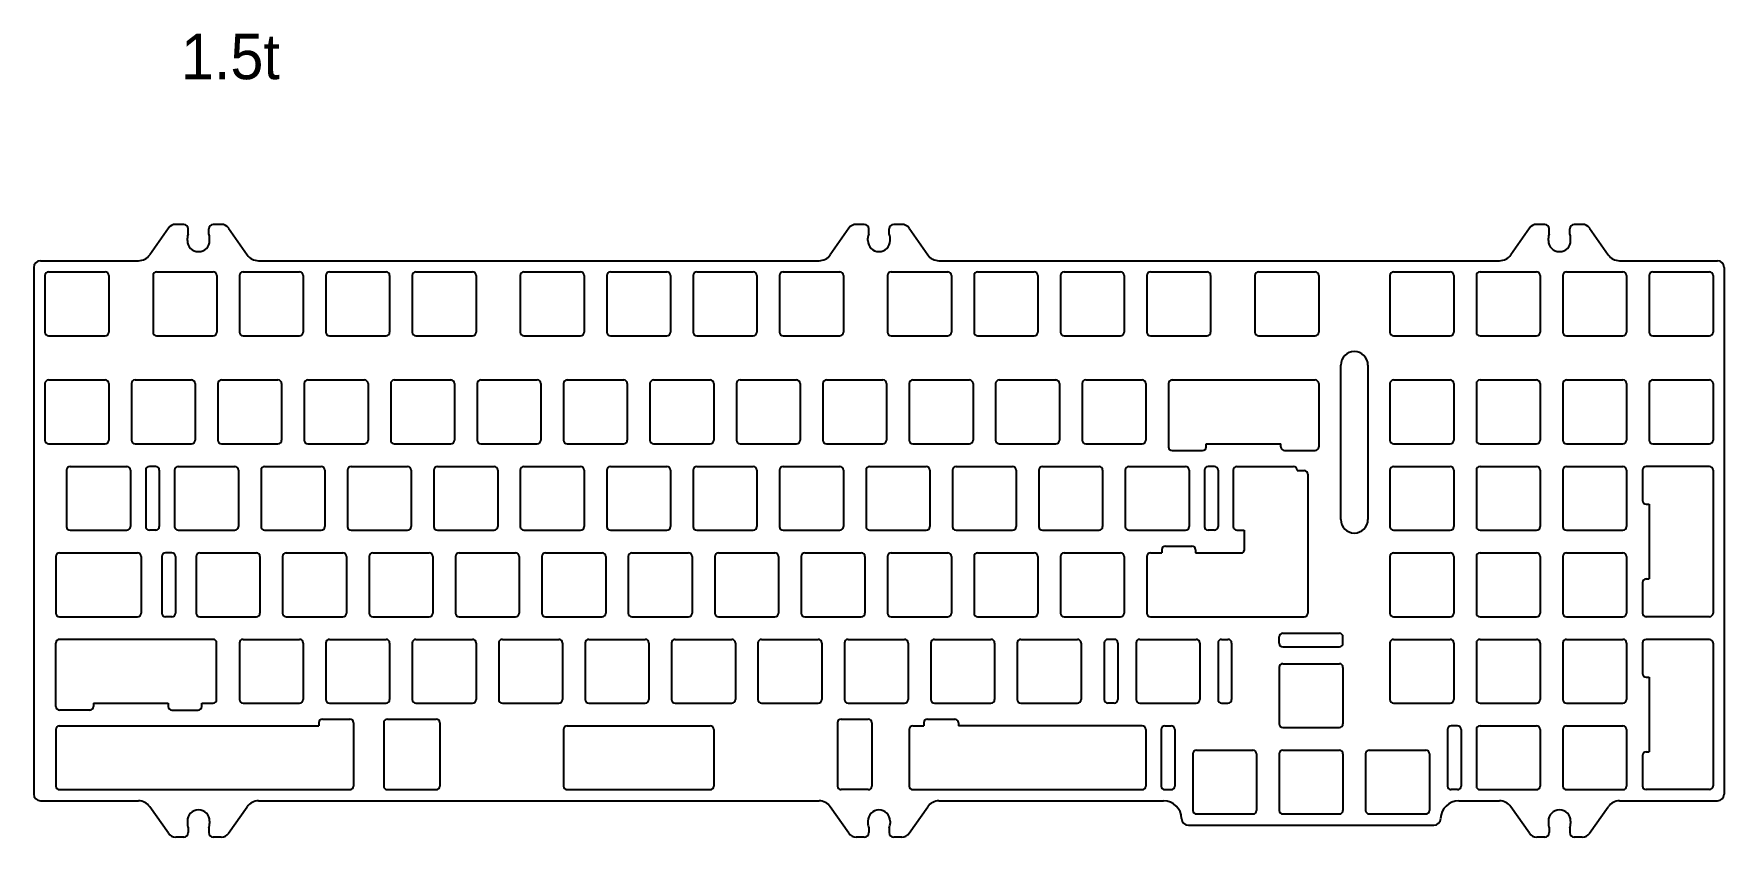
# Model space of a CAD drawing. Header units: millimetres. Extents: x 4 to 376, y 718 to 895.
import ezdxf

# ---------------------------------------------------------------- set-up
doc = ezdxf.new("R2010")
doc.units = ezdxf.units.MM
doc.layers.add('C', color=4, linetype='Continuous')
doc.styles.add('G32', font='', dxfattribs={"height": 3.2})
doc.styles.get('G32').set_extended_font_data('Gulim')

msp = doc.modelspace()

# ---------------------------------------------------------------- linework, layer by layer
at = {"layer": 'C'}
for p, q in [((36.91, 853.37), (35.15, 853.37)), ((45.17, 853.37), (43.41, 853.37)), ((186.9, 853.37), (185.15, 853.37)), ((195.17, 853.37), (193.4, 853.37)), ((336.91, 853.37), (335.15, 853.37)), ((345.17, 853.37), (343.41, 853.37)), ((33.51, 852.52), (29.4, 846.65)), ((37.71, 849.82), (37.71, 850.32)), ((37.91, 851.29), (37.91, 852.37)), ((42.41, 851.29), (42.41, 852.37)), ((42.61, 849.82), (42.61, 850.32)), ((46.8, 852.52), (50.91, 846.65)), ((183.51, 852.52), (179.4, 846.65)), ((187.7, 849.82), (187.7, 850.32)), ((187.9, 851.29), (187.9, 852.37)), ((192.4, 851.29), (192.4, 852.37)), ((192.6, 849.82), (192.6, 850.32)), ((196.8, 852.52), (200.91, 846.65)), ((333.51, 852.52), (329.4, 846.65)), ((337.71, 849.82), (337.71, 850.32)), ((337.91, 851.29), (337.91, 852.37)), ((342.41, 851.29), (342.41, 852.37)), ((342.61, 849.82), (342.61, 850.32)), ((346.8, 852.52), (350.91, 846.65)), ((3.85, 843.87), (3.85, 727.86)), ((5.35, 845.37), (26.94, 845.37)), ((6.32, 842.1), (6.32, 829.64)), ((7.12, 842.9), (19.58, 842.9)), ((20.38, 842.1), (20.38, 829.64)), ((30.13, 842.1), (30.13, 829.64)), ((30.93, 842.9), (43.39, 842.9)), ((44.19, 842.1), (44.19, 829.64)), ((49.18, 842.1), (49.18, 829.64)), ((49.98, 842.9), (62.44, 842.9)), ((53.37, 845.37), (176.94, 845.37)), ((63.24, 842.1), (63.24, 829.64)), ((68.23, 842.1), (68.23, 829.64)), ((69.03, 842.9), (81.49, 842.9)), ((82.29, 842.1), (82.29, 829.64)), ((87.28, 842.1), (87.28, 829.64)), ((88.08, 842.9), (100.54, 842.9)), ((101.34, 842.1), (101.34, 829.64)), ((111.09, 842.1), (111.09, 829.64)), ((111.89, 842.9), (124.35, 842.9)), ((125.15, 842.1), (125.15, 829.64)), ((130.14, 842.1), (130.14, 829.64)), ((130.94, 842.9), (143.4, 842.9)), ((144.2, 842.1), (144.2, 829.64)), ((149.19, 842.1), (149.19, 829.64)), ((149.99, 842.9), (162.45, 842.9)), ((163.25, 842.1), (163.25, 829.64)), ((168.24, 842.1), (168.24, 829.64)), ((169.04, 842.9), (181.5, 842.9)), ((182.3, 842.1), (182.3, 829.64)), ((192.05, 842.1), (192.05, 829.64)), ((192.85, 842.9), (205.31, 842.9)), ((203.37, 845.37), (326.94, 845.37)), ((206.11, 842.1), (206.11, 829.64)), ((211.1, 842.1), (211.1, 829.64)), ((211.9, 842.9), (224.36, 842.9)), ((225.16, 842.1), (225.16, 829.64)), ((230.15, 842.1), (230.15, 829.64)), ((230.95, 842.9), (243.41, 842.9)), ((244.21, 842.1), (244.21, 829.64)), ((249.2, 842.1), (249.2, 829.64)), ((250, 842.9), (262.46, 842.9)), ((263.26, 842.1), (263.26, 829.64)), ((273.02, 842.1), (273.02, 829.64)), ((273.82, 842.9), (286.28, 842.9)), ((287.08, 842.1), (287.08, 829.64)), ((302.78, 842.1), (302.78, 829.64)), ((303.58, 842.9), (316.04, 842.9)), ((316.84, 842.1), (316.84, 829.64)), ((321.83, 842.1), (321.83, 829.64)), ((322.63, 842.9), (335.09, 842.9)), ((335.89, 842.1), (335.89, 829.64)), ((340.88, 842.1), (340.88, 829.64)), ((341.68, 842.9), (354.14, 842.9)), ((353.37, 845.37), (374.95, 845.37)), ((354.94, 842.1), (354.94, 829.64)), ((359.93, 842.1), (359.93, 829.64)), ((360.73, 842.9), (373.19, 842.9)), ((373.99, 842.1), (373.99, 829.64)), ((376.45, 843.87), (376.45, 727.86)), ((7.12, 828.84), (19.58, 828.84)), ((30.93, 828.84), (43.39, 828.84)), ((49.98, 828.84), (62.44, 828.84)), ((69.03, 828.84), (81.49, 828.84)), ((88.08, 828.84), (100.54, 828.84)), ((111.89, 828.84), (124.35, 828.84)), ((130.94, 828.84), (143.4, 828.84)), ((149.99, 828.84), (162.45, 828.84)), ((169.04, 828.84), (181.5, 828.84)), ((192.85, 828.84), (205.31, 828.84)), ((211.9, 828.84), (224.36, 828.84)), ((230.95, 828.84), (243.41, 828.84)), ((250, 828.84), (262.46, 828.84)), ((273.82, 828.84), (286.28, 828.84)), ((303.58, 828.84), (316.04, 828.84)), ((322.63, 828.84), (335.09, 828.84)), ((341.68, 828.84), (354.14, 828.84)), ((360.73, 828.84), (373.19, 828.84)), ((291.93, 788.37), (291.93, 822.37)), ((297.93, 822.37), (297.93, 788.37)), ((6.32, 818.29), (6.32, 805.83)), ((7.12, 819.09), (19.58, 819.09)), ((20.38, 818.29), (20.38, 805.83)), ((25.37, 818.29), (25.37, 805.83)), ((26.17, 819.09), (38.63, 819.09)), ((39.43, 818.29), (39.43, 805.83)), ((44.42, 818.29), (44.42, 805.83)), ((45.22, 819.09), (57.68, 819.09)), ((58.48, 818.29), (58.48, 805.83)), ((63.47, 818.29), (63.47, 805.83)), ((64.27, 819.09), (76.73, 819.09)), ((77.53, 818.29), (77.53, 805.83)), ((82.52, 818.29), (82.52, 805.83)), ((83.32, 819.09), (95.78, 819.09)), ((96.58, 818.29), (96.58, 805.83)), ((101.57, 818.29), (101.57, 805.83)), ((102.37, 819.09), (114.83, 819.09)), ((115.63, 818.29), (115.63, 805.83)), ((120.62, 818.29), (120.62, 805.83)), ((121.42, 819.09), (133.88, 819.09)), ((134.68, 818.29), (134.68, 805.83)), ((139.67, 818.29), (139.67, 805.83)), ((140.47, 819.09), (152.93, 819.09)), ((153.73, 818.29), (153.73, 805.83)), ((158.72, 818.29), (158.72, 805.83)), ((159.52, 819.09), (171.98, 819.09)), ((172.78, 818.29), (172.78, 805.83)), ((177.77, 818.29), (177.77, 805.83)), ((178.57, 819.09), (191.03, 819.09)), ((191.83, 818.29), (191.83, 805.83)), ((196.82, 818.29), (196.82, 805.83)), ((197.62, 819.09), (210.08, 819.09)), ((210.88, 818.29), (210.88, 805.83)), ((215.87, 818.29), (215.87, 805.83)), ((216.67, 819.09), (229.13, 819.09)), ((229.93, 818.29), (229.93, 805.83)), ((234.92, 818.29), (234.92, 805.83)), ((235.72, 819.09), (248.18, 819.09)), ((248.98, 818.29), (248.98, 805.83)), ((253.98, 818.29), (253.98, 804.34)), ((254.78, 819.09), (286.27, 819.09)), ((287.07, 818.29), (287.07, 804.34)), ((302.78, 818.29), (302.78, 805.83)), ((303.58, 819.09), (316.04, 819.09)), ((316.84, 818.29), (316.84, 805.83)), ((321.83, 818.29), (321.83, 805.83)), ((322.63, 819.09), (335.09, 819.09)), ((335.89, 818.29), (335.89, 805.83)), ((340.88, 818.29), (340.88, 805.83)), ((341.68, 819.09), (354.14, 819.09)), ((354.94, 818.29), (354.94, 805.83)), ((359.93, 818.29), (359.93, 805.83)), ((360.73, 819.09), (373.19, 819.09)), ((373.99, 818.29), (373.99, 805.83)), ((7.12, 805.03), (19.58, 805.03)), ((26.17, 805.03), (38.63, 805.03)), ((45.22, 805.03), (57.68, 805.03)), ((64.27, 805.03), (76.73, 805.03)), ((83.32, 805.03), (95.78, 805.03)), ((102.37, 805.03), (114.83, 805.03)), ((121.42, 805.03), (133.88, 805.03)), ((140.47, 805.03), (152.93, 805.03)), ((159.52, 805.03), (171.98, 805.03)), ((178.57, 805.03), (191.03, 805.03)), ((197.62, 805.03), (210.08, 805.03)), ((216.67, 805.03), (229.13, 805.03)), ((235.72, 805.03), (248.18, 805.03)), ((262.28, 804.34), (262.28, 805.03)), ((262.28, 805.03), (278.76, 805.03)), ((278.76, 804.34), (278.76, 805.03)), ((303.58, 805.03), (316.04, 805.03)), ((322.63, 805.03), (335.09, 805.03)), ((341.68, 805.03), (354.14, 805.03)), ((360.73, 805.03), (373.19, 805.03)), ((254.78, 803.54), (261.48, 803.54)), ((279.56, 803.54), (286.27, 803.54)), ((11.08, 799.24), (11.08, 786.78)), ((11.88, 800.04), (24.34, 800.04)), ((25.14, 799.24), (25.14, 786.78)), ((28.52, 799.24), (28.52, 786.78)), ((30.72, 800.04), (29.32, 800.04)), ((31.52, 799.24), (31.52, 786.78)), ((34.89, 799.24), (34.89, 786.78)), ((35.69, 800.04), (48.15, 800.04)), ((48.95, 799.24), (48.95, 786.78)), ((53.94, 799.24), (53.94, 786.78)), ((54.74, 800.04), (67.2, 800.04)), ((68, 799.24), (68, 786.78)), ((72.99, 799.24), (72.99, 786.78)), ((73.79, 800.04), (86.25, 800.04)), ((87.05, 799.24), (87.05, 786.78)), ((92.04, 799.24), (92.04, 786.78)), ((92.84, 800.04), (105.3, 800.04)), ((106.1, 799.24), (106.1, 786.78)), ((111.09, 799.24), (111.09, 786.78)), ((111.89, 800.04), (124.35, 800.04)), ((125.15, 799.24), (125.15, 786.78)), ((130.14, 799.24), (130.14, 786.78)), ((130.94, 800.04), (143.4, 800.04)), ((144.2, 799.24), (144.2, 786.78)), ((149.19, 799.24), (149.19, 786.78)), ((149.99, 800.04), (162.45, 800.04)), ((163.25, 799.24), (163.25, 786.78)), ((168.24, 799.24), (168.24, 786.78)), ((169.04, 800.04), (181.5, 800.04)), ((182.3, 799.24), (182.3, 786.78)), ((187.29, 799.24), (187.29, 786.78)), ((188.09, 800.04), (200.55, 800.04)), ((201.35, 799.24), (201.35, 786.78)), ((206.34, 799.24), (206.34, 786.78)), ((207.14, 800.04), (219.6, 800.04)), ((220.4, 799.24), (220.4, 786.78)), ((225.39, 799.24), (225.39, 786.78)), ((226.19, 800.04), (238.65, 800.04)), ((239.45, 799.24), (239.45, 786.78)), ((244.44, 799.24), (244.44, 786.78)), ((245.24, 800.04), (257.7, 800.04)), ((258.5, 799.24), (258.5, 786.78)), ((261.88, 799.24), (261.88, 786.78)), ((264.08, 800.04), (262.68, 800.04)), ((264.88, 799.24), (264.88, 786.78)), ((268.25, 799.24), (268.25, 786.78)), ((269.05, 800.04), (281.51, 800.04)), ((282.31, 799.24), (282.31, 799.12)), ((282.31, 799.12), (283.89, 799.12)), ((284.69, 798.32), (284.69, 767.73)), ((302.78, 799.24), (302.78, 786.78)), ((303.58, 800.04), (316.04, 800.04)), ((316.84, 799.24), (316.84, 786.78)), ((321.83, 799.24), (321.83, 786.78)), ((322.63, 800.04), (335.09, 800.04)), ((335.89, 799.24), (335.89, 786.78)), ((340.88, 799.24), (340.88, 786.78)), ((341.68, 800.04), (354.14, 800.04)), ((354.94, 799.24), (354.94, 786.78)), ((358.44, 799.23), (358.44, 792.52)), ((373.19, 800.03), (359.24, 800.03)), ((373.99, 799.23), (373.99, 767.74)), ((359.24, 791.72), (359.93, 791.72)), ((359.93, 791.72), (359.93, 775.25)), ((11.88, 785.98), (24.34, 785.98)), ((30.72, 785.98), (29.32, 785.98)), ((35.69, 785.98), (48.15, 785.98)), ((54.74, 785.98), (67.2, 785.98)), ((73.79, 785.98), (86.25, 785.98)), ((92.84, 785.98), (105.3, 785.98)), ((111.89, 785.98), (124.35, 785.98)), ((130.94, 785.98), (143.4, 785.98)), ((149.99, 785.98), (162.45, 785.98)), ((169.04, 785.98), (181.5, 785.98)), ((188.09, 785.98), (200.55, 785.98)), ((207.14, 785.98), (219.6, 785.98)), ((226.19, 785.98), (238.65, 785.98)), ((245.24, 785.98), (257.7, 785.98)), ((253.3, 782.49), (259.1, 782.49)), ((264.08, 785.98), (262.68, 785.98)), ((269.05, 785.98), (270.61, 785.98)), ((270.61, 785.98), (270.61, 781.49)), ((303.58, 785.98), (316.04, 785.98)), ((322.63, 785.98), (335.09, 785.98)), ((341.68, 785.98), (354.14, 785.98)), ((8.7, 780.19), (8.7, 767.73)), ((9.5, 780.99), (26.72, 780.99)), ((27.52, 780.19), (27.52, 767.73)), ((32.09, 780.19), (32.09, 767.73)), ((34.29, 780.99), (32.89, 780.99)), ((35.09, 780.19), (35.09, 767.73)), ((39.65, 780.19), (39.65, 767.73)), ((40.45, 780.99), (52.91, 780.99)), ((53.71, 780.19), (53.71, 767.73)), ((58.7, 780.19), (58.7, 767.73)), ((59.5, 780.99), (71.96, 780.99)), ((72.76, 780.19), (72.76, 767.73)), ((77.75, 780.19), (77.75, 767.73)), ((78.55, 780.99), (91.01, 780.99)), ((91.81, 780.19), (91.81, 767.73)), ((96.8, 780.19), (96.8, 767.73)), ((97.6, 780.99), (110.06, 780.99)), ((110.86, 780.19), (110.86, 767.73)), ((115.85, 780.19), (115.85, 767.73)), ((116.65, 780.99), (129.11, 780.99)), ((129.91, 780.19), (129.91, 767.73)), ((134.9, 780.19), (134.9, 767.73)), ((135.7, 780.99), (148.16, 780.99)), ((148.96, 780.19), (148.96, 767.73)), ((153.95, 780.19), (153.95, 767.73)), ((154.75, 780.99), (167.21, 780.99)), ((168.01, 780.19), (168.01, 767.73)), ((173, 780.19), (173, 767.73)), ((173.8, 780.99), (186.26, 780.99)), ((187.06, 780.19), (187.06, 767.73)), ((192.05, 780.19), (192.05, 767.73)), ((192.85, 780.99), (205.31, 780.99)), ((206.11, 780.19), (206.11, 767.73)), ((211.1, 780.19), (211.1, 767.73)), ((211.9, 780.99), (224.36, 780.99)), ((225.16, 780.19), (225.16, 767.73)), ((230.15, 780.19), (230.15, 767.73)), ((230.95, 780.99), (243.41, 780.99)), ((244.21, 780.19), (244.21, 767.73)), ((249.21, 780.19), (249.21, 767.73)), ((250.01, 780.99), (252.5, 780.99)), ((252.5, 781.69), (252.5, 780.99)), ((259.9, 781.69), (259.9, 780.99)), ((259.9, 780.99), (270.11, 780.99)), ((302.78, 780.19), (302.78, 767.73)), ((303.58, 780.99), (316.04, 780.99)), ((316.84, 780.19), (316.84, 767.73)), ((321.83, 780.19), (321.83, 767.73)), ((322.63, 780.99), (335.09, 780.99)), ((335.89, 780.19), (335.89, 767.73)), ((340.88, 780.19), (340.88, 767.73)), ((341.68, 780.99), (354.14, 780.99)), ((354.94, 780.19), (354.94, 767.73)), ((359.24, 775.25), (359.93, 775.25)), ((358.44, 774.45), (358.44, 767.74)), ((9.5, 766.93), (26.72, 766.93)), ((34.29, 766.93), (32.89, 766.93)), ((40.45, 766.93), (52.91, 766.93)), ((59.5, 766.93), (71.96, 766.93)), ((78.55, 766.93), (91.01, 766.93)), ((97.6, 766.93), (110.06, 766.93)), ((116.65, 766.93), (129.11, 766.93)), ((135.7, 766.93), (148.16, 766.93)), ((154.75, 766.93), (167.21, 766.93)), ((173.8, 766.93), (186.26, 766.93)), ((192.85, 766.93), (205.31, 766.93)), ((211.9, 766.93), (224.36, 766.93)), ((230.95, 766.93), (243.41, 766.93)), ((250.01, 766.93), (283.89, 766.93)), ((303.58, 766.93), (316.04, 766.93)), ((322.63, 766.93), (335.09, 766.93)), ((341.68, 766.93), (354.14, 766.93)), ((373.19, 766.94), (359.24, 766.94)), ((8.73, 747.18), (8.73, 761.14)), ((43.36, 761.94), (9.53, 761.94)), ((44.16, 748.69), (44.16, 761.14)), ((49.18, 761.14), (49.18, 748.68)), ((49.98, 761.94), (62.44, 761.94)), ((63.24, 761.14), (63.24, 748.68)), ((68.23, 761.14), (68.23, 748.68)), ((69.03, 761.94), (81.49, 761.94)), ((82.29, 761.14), (82.29, 748.68)), ((87.28, 761.14), (87.28, 748.68)), ((88.08, 761.94), (100.54, 761.94)), ((101.34, 761.14), (101.34, 748.68)), ((106.33, 761.14), (106.33, 748.68)), ((107.13, 761.94), (119.59, 761.94)), ((120.39, 761.14), (120.39, 748.68)), ((125.38, 761.14), (125.38, 748.68)), ((126.18, 761.94), (138.64, 761.94)), ((139.44, 761.14), (139.44, 748.68)), ((144.43, 761.14), (144.43, 748.68)), ((145.23, 761.94), (157.69, 761.94)), ((158.49, 761.14), (158.49, 748.68)), ((163.48, 761.14), (163.48, 748.68)), ((164.28, 761.94), (176.74, 761.94)), ((177.54, 761.14), (177.54, 748.68)), ((182.53, 761.14), (182.53, 748.68)), ((183.33, 761.94), (195.79, 761.94)), ((196.59, 761.14), (196.59, 748.68)), ((201.58, 761.14), (201.58, 748.68)), ((202.38, 761.94), (214.84, 761.94)), ((215.64, 761.14), (215.64, 748.68)), ((220.63, 761.14), (220.63, 748.68)), ((221.43, 761.94), (233.89, 761.94)), ((234.69, 761.14), (234.69, 748.68)), ((239.82, 761.14), (239.82, 748.68)), ((242.02, 761.94), (240.62, 761.94)), ((242.82, 761.14), (242.82, 748.68)), ((246.82, 761.14), (246.82, 748.68)), ((247.62, 761.94), (260.08, 761.94)), ((260.88, 761.14), (260.88, 748.68)), ((264.88, 761.14), (264.88, 748.68)), ((265.68, 761.94), (267.08, 761.94)), ((267.88, 761.14), (267.88, 748.68)), ((278.37, 761.08), (278.37, 762.48)), ((279.17, 763.28), (291.63, 763.28)), ((279.17, 760.28), (291.63, 760.28)), ((292.43, 761.08), (292.43, 762.48)), ((302.78, 761.14), (302.78, 748.68)), ((303.58, 761.94), (316.04, 761.94)), ((316.84, 761.14), (316.84, 748.68)), ((321.83, 761.14), (321.83, 748.68)), ((322.63, 761.94), (335.09, 761.94)), ((335.89, 761.14), (335.89, 748.68)), ((340.88, 761.14), (340.88, 748.68)), ((341.68, 761.94), (354.14, 761.94)), ((354.94, 761.14), (354.94, 748.68)), ((358.44, 761.13), (358.44, 754.42)), ((373.19, 761.93), (359.24, 761.93)), ((373.99, 761.13), (373.99, 729.64)), ((279.17, 756.58), (291.63, 756.58)), ((278.37, 755.78), (278.37, 743.32)), ((292.43, 755.78), (292.43, 743.32)), ((359.24, 753.62), (359.93, 753.62)), ((359.93, 753.62), (359.93, 737.15)), ((16.21, 746.38), (9.53, 746.38)), ((17.01, 747.88), (17.01, 747.18)), ((17.01, 747.88), (33.49, 747.88)), ((33.49, 747.88), (33.49, 747.18)), ((34.29, 746.38), (40.09, 746.38)), ((40.89, 747.18), (40.89, 747.89)), ((40.89, 747.89), (43.36, 747.89)), ((49.98, 747.88), (62.44, 747.88)), ((69.03, 747.88), (81.49, 747.88)), ((88.08, 747.88), (100.54, 747.88)), ((107.13, 747.88), (119.59, 747.88)), ((126.18, 747.88), (138.64, 747.88)), ((145.23, 747.88), (157.69, 747.88)), ((164.28, 747.88), (176.74, 747.88)), ((183.33, 747.88), (195.79, 747.88)), ((202.38, 747.88), (214.84, 747.88)), ((221.43, 747.88), (233.89, 747.88)), ((242.02, 747.88), (240.62, 747.88)), ((247.62, 747.88), (260.08, 747.88)), ((265.68, 747.88), (267.08, 747.88)), ((303.58, 747.88), (316.04, 747.88)), ((322.63, 747.88), (335.09, 747.88)), ((341.68, 747.88), (354.14, 747.88)), ((8.7, 742.09), (8.7, 729.63)), ((9.48, 742.89), (66.7, 742.89)), ((66.7, 743.58), (66.7, 742.89)), ((67.5, 744.38), (73.5, 744.38)), ((74.3, 743.58), (74.3, 729.63)), ((80.98, 743.58), (80.98, 729.63)), ((81.78, 744.38), (92.55, 744.38)), ((93.35, 743.58), (93.35, 729.63)), ((120.62, 742.09), (120.62, 729.63)), ((121.42, 742.89), (152.93, 742.89)), ((153.73, 742.09), (153.73, 729.63)), ((181, 743.58), (181, 729.63)), ((181.8, 744.38), (187.8, 744.38)), ((188.6, 743.58), (188.6, 729.63)), ((196.82, 742.09), (196.82, 729.63)), ((197.62, 742.89), (200.05, 742.89)), ((200.05, 743.58), (200.05, 742.89)), ((200.85, 744.38), (206.85, 744.38)), ((207.65, 743.58), (207.65, 742.89)), ((248.18, 742.89), (207.65, 742.89)), ((248.98, 742.09), (248.98, 729.63)), ((252.35, 742.09), (252.35, 729.63)), ((253.15, 742.89), (254.55, 742.89)), ((255.35, 742.09), (255.35, 729.63)), ((279.17, 742.52), (291.63, 742.52)), ((315.46, 742.09), (315.46, 729.63)), ((317.66, 742.89), (316.26, 742.89)), ((318.46, 742.09), (318.46, 729.63)), ((321.83, 742.09), (321.83, 729.63)), ((322.63, 742.89), (335.09, 742.89)), ((335.89, 742.09), (335.89, 729.63)), ((340.88, 742.09), (340.88, 729.63)), ((341.68, 742.89), (354.14, 742.89)), ((354.94, 742.09), (354.94, 729.63)), ((259.32, 736.73), (259.32, 724.27)), ((260.12, 737.53), (272.58, 737.53)), ((273.38, 736.73), (273.38, 724.27)), ((278.37, 736.73), (278.37, 724.27)), ((279.17, 737.53), (291.63, 737.53)), ((292.43, 736.73), (292.43, 724.27)), ((297.42, 736.73), (297.42, 724.27)), ((298.22, 737.53), (310.68, 737.53)), ((311.48, 736.73), (311.48, 724.27)), ((358.44, 736.35), (358.44, 729.64)), ((359.24, 737.15), (359.93, 737.15)), ((9.5, 728.83), (73.5, 728.83)), ((81.78, 728.83), (92.55, 728.83)), ((121.42, 728.83), (152.93, 728.83)), ((187.8, 728.83), (181.8, 728.83)), ((197.62, 728.83), (248.18, 728.83)), ((253.15, 728.83), (254.55, 728.83)), ((317.66, 728.83), (316.26, 728.83)), ((322.63, 728.83), (335.09, 728.83)), ((341.68, 728.83), (354.14, 728.83)), ((373.19, 728.84), (359.24, 728.84)), ((5.35, 726.36), (26.94, 726.36)), ((33.51, 719.21), (29.4, 725.08)), ((46.8, 719.21), (50.91, 725.08)), ((53.37, 726.36), (176.94, 726.36)), ((183.51, 719.21), (179.4, 725.08)), ((196.8, 719.21), (200.91, 725.08)), ((203.37, 726.36), (252.85, 726.36)), ((260.12, 723.47), (272.58, 723.47)), ((279.17, 723.47), (291.63, 723.47)), ((298.22, 723.47), (310.68, 723.47)), ((317.95, 726.36), (326.94, 726.36)), ((333.51, 719.21), (329.4, 725.08)), ((346.8, 719.21), (350.91, 725.08)), ((353.37, 726.36), (374.95, 726.36)), ((37.71, 721.91), (37.71, 721.41)), ((37.91, 720.44), (37.91, 719.36)), ((42.41, 720.44), (42.41, 719.36)), ((42.61, 721.91), (42.61, 721.41)), ((187.7, 721.91), (187.7, 721.41)), ((187.9, 720.44), (187.9, 719.36)), ((192.4, 720.44), (192.4, 719.36)), ((192.6, 721.91), (192.6, 721.41)), ((258.35, 721), (312.46, 721)), ((337.71, 721.91), (337.71, 721.41)), ((337.91, 720.44), (337.91, 719.36)), ((342.41, 720.44), (342.41, 719.36)), ((342.61, 721.91), (342.61, 721.41)), ((36.91, 718.36), (35.15, 718.36)), ((45.17, 718.36), (43.41, 718.36)), ((186.9, 718.36), (185.15, 718.36)), ((195.17, 718.36), (193.4, 718.36)), ((336.91, 718.36), (335.15, 718.36)), ((345.17, 718.36), (343.41, 718.36))]:
    msp.add_line(p, q, dxfattribs=at)
for centre, radius, start, end in [((35.15, 851.37), 2, 90, 145), ((36.91, 852.37), 1, 0.0256, 90), ((43.41, 852.37), 1, 90, 180), ((45.17, 851.37), 2, 35, 90), ((185.15, 851.37), 2, 90, 145), ((186.9, 852.37), 1, 0.0256, 90), ((193.4, 852.37), 1, 90, 180), ((195.17, 851.37), 2, 35, 90), ((335.15, 851.37), 2, 90, 145), ((336.91, 852.37), 1, 0.0256, 90), ((343.41, 852.37), 1, 90, 180), ((345.17, 851.37), 2, 35, 90), ((40.16, 850.32), 2.45, 156.6886, 180), ((40.16, 849.82), 2.45, 180, 0), ((40.16, 850.32), 2.45, 0, 23.3114), ((190.15, 850.32), 2.45, 156.6886, 180), ((190.15, 849.82), 2.45, 180, 0), ((190.15, 850.32), 2.45, 0, 23.3114), ((340.16, 850.32), 2.45, 156.6886, 180), ((340.16, 849.82), 2.45, 180, 0), ((340.16, 850.32), 2.45, 0, 23.3114), ((26.94, 848.37), 3, 270, 325), ((53.37, 848.37), 3, 215, 270), ((176.94, 848.37), 3, 270, 325), ((203.37, 848.37), 3, 215, 270), ((326.94, 848.37), 3, 270, 325), ((353.37, 848.37), 3, 215, 270), ((5.35, 843.87), 1.5, 90, 180), ((7.12, 842.1), 0.8, 90, 180), ((19.58, 842.1), 0.8, 0, 90), ((30.93, 842.1), 0.8, 90, 180), ((43.39, 842.1), 0.8, 0, 90), ((49.98, 842.1), 0.8, 90, 180), ((62.44, 842.1), 0.8, 0, 90), ((69.03, 842.1), 0.8, 90, 180), ((81.49, 842.1), 0.8, 0, 90), ((88.08, 842.1), 0.8, 90, 180), ((100.54, 842.1), 0.8, 0, 90), ((111.89, 842.1), 0.8, 90, 180), ((124.35, 842.1), 0.8, 0, 90), ((130.94, 842.1), 0.8, 90, 180), ((143.4, 842.1), 0.8, 0, 90), ((149.99, 842.1), 0.8, 90, 180), ((162.45, 842.1), 0.8, 0, 90), ((169.04, 842.1), 0.8, 90, 180), ((181.5, 842.1), 0.8, 0, 90), ((192.85, 842.1), 0.8, 90, 180), ((205.31, 842.1), 0.8, 0, 90), ((211.9, 842.1), 0.8, 90, 180), ((224.36, 842.1), 0.8, 0, 90), ((230.95, 842.1), 0.8, 90, 180), ((243.41, 842.1), 0.8, 0, 90), ((250, 842.1), 0.8, 90, 180), ((262.46, 842.1), 0.8, 0, 90), ((273.82, 842.1), 0.8, 90, 180), ((286.28, 842.1), 0.8, 0, 90), ((303.58, 842.1), 0.8, 90, 180), ((316.04, 842.1), 0.8, 0, 90), ((322.63, 842.1), 0.8, 90, 180), ((335.09, 842.1), 0.8, 0, 90), ((341.68, 842.1), 0.8, 90, 180), ((354.14, 842.1), 0.8, 0, 90), ((360.73, 842.1), 0.8, 90, 180), ((373.19, 842.1), 0.8, 0, 90), ((374.95, 843.87), 1.5, 0, 90), ((7.12, 829.64), 0.8, 180, 270), ((19.58, 829.64), 0.8, 270, 360), ((30.93, 829.64), 0.8, 180, 270), ((43.39, 829.64), 0.8, 270, 360), ((49.98, 829.64), 0.8, 180, 270), ((62.44, 829.64), 0.8, 270, 0), ((69.03, 829.64), 0.8, 180, 270), ((81.49, 829.64), 0.8, 270, 0), ((88.08, 829.64), 0.8, 180, 270), ((100.54, 829.64), 0.8, 270, 0), ((111.89, 829.64), 0.8, 180, 270), ((124.35, 829.64), 0.8, 270, 360), ((130.94, 829.64), 0.8, 180, 270), ((143.4, 829.64), 0.8, 270, 0), ((149.99, 829.64), 0.8, 180, 270), ((162.45, 829.64), 0.8, 270, 0), ((169.04, 829.64), 0.8, 180, 270), ((181.5, 829.64), 0.8, 270, 0), ((192.85, 829.64), 0.8, 180, 270), ((205.31, 829.64), 0.8, 270, 360), ((211.9, 829.64), 0.8, 180, 270), ((224.36, 829.64), 0.8, 270, 0), ((230.95, 829.64), 0.8, 180, 270), ((243.41, 829.64), 0.8, 270, 0), ((250, 829.64), 0.8, 180, 270), ((262.46, 829.64), 0.8, 270, 0), ((273.82, 829.64), 0.8, 180, 270), ((286.28, 829.64), 0.8, 270, 0), ((303.58, 829.64), 0.8, 180, 270), ((316.04, 829.64), 0.8, 270, 360), ((322.63, 829.64), 0.8, 180, 270), ((335.09, 829.64), 0.8, 270, 0), ((341.68, 829.64), 0.8, 180, 270), ((354.14, 829.64), 0.8, 270, 0), ((360.73, 829.64), 0.8, 180, 270), ((373.19, 829.64), 0.8, 270, 0), ((294.93, 822.37), 3, 0, 180), ((7.12, 818.29), 0.8, 90, 180), ((19.58, 818.29), 0.8, 360, 90), ((26.17, 818.29), 0.8, 90, 180), ((38.63, 818.29), 0.8, 360, 90), ((45.22, 818.29), 0.8, 90, 180), ((57.68, 818.29), 0.8, 0, 90), ((64.27, 818.29), 0.8, 90, 180), ((76.73, 818.29), 0.8, 0, 90), ((83.32, 818.29), 0.8, 90, 180), ((95.78, 818.29), 0.8, 0, 90), ((102.37, 818.29), 0.8, 90, 180), ((114.83, 818.29), 0.8, 0, 90), ((121.42, 818.29), 0.8, 90, 180), ((133.88, 818.29), 0.8, 0, 90), ((140.47, 818.29), 0.8, 90, 180), ((152.93, 818.29), 0.8, 0, 90), ((159.52, 818.29), 0.8, 90, 180), ((171.98, 818.29), 0.8, 0, 90), ((178.57, 818.29), 0.8, 90, 180), ((191.03, 818.29), 0.8, 0, 90), ((197.62, 818.29), 0.8, 90, 180), ((210.08, 818.29), 0.8, 0, 90), ((216.67, 818.29), 0.8, 90, 180), ((229.13, 818.29), 0.8, 0, 90), ((235.72, 818.29), 0.8, 90, 180), ((248.18, 818.29), 0.8, 0, 90), ((254.78, 818.29), 0.8, 90, 180), ((286.27, 818.29), 0.8, 0, 90), ((303.58, 818.29), 0.8, 90, 180), ((316.04, 818.29), 0.8, 0, 90), ((322.63, 818.29), 0.8, 90, 180), ((335.09, 818.29), 0.8, 0, 90), ((341.68, 818.29), 0.8, 90, 180), ((354.14, 818.29), 0.8, 0, 90), ((360.73, 818.29), 0.8, 90, 180), ((373.19, 818.29), 0.8, 0, 90), ((7.12, 805.83), 0.8, 180, 270), ((19.58, 805.83), 0.8, 270, 360), ((26.17, 805.83), 0.8, 180, 270), ((38.63, 805.83), 0.8, 270, 0), ((45.22, 805.83), 0.8, 180, 270), ((57.68, 805.83), 0.8, 270, 360), ((64.27, 805.83), 0.8, 180, 270), ((76.73, 805.83), 0.8, 270, 0), ((83.32, 805.83), 0.8, 180, 270), ((95.78, 805.83), 0.8, 270, 0), ((102.37, 805.83), 0.8, 180, 270), ((114.83, 805.83), 0.8, 270, 0), ((121.42, 805.83), 0.8, 180, 270), ((133.88, 805.83), 0.8, 270, 360), ((140.47, 805.83), 0.8, 180, 270), ((152.93, 805.83), 0.8, 270, 0), ((159.52, 805.83), 0.8, 180, 270), ((171.98, 805.83), 0.8, 270, 0), ((178.57, 805.83), 0.8, 180, 270), ((191.03, 805.83), 0.8, 270, 0), ((197.62, 805.83), 0.8, 180, 270), ((210.08, 805.83), 0.8, 270, 0), ((216.67, 805.83), 0.8, 180, 270), ((229.13, 805.83), 0.8, 270, 0), ((235.72, 805.83), 0.8, 180, 270), ((248.18, 805.83), 0.8, 270, 0), ((303.58, 805.83), 0.8, 180, 270), ((316.04, 805.83), 0.8, 270, 360), ((322.63, 805.83), 0.8, 180, 270), ((335.09, 805.83), 0.8, 270, 0), ((341.68, 805.83), 0.8, 180, 270), ((354.14, 805.83), 0.8, 270, 0), ((360.73, 805.83), 0.8, 180, 270), ((373.19, 805.83), 0.8, 270, 0), ((254.78, 804.34), 0.8, 180, 270), ((261.48, 804.34), 0.8, 270, 0), ((279.56, 804.34), 0.8, 180, 270), ((286.27, 804.34), 0.8, 270, 360), ((11.88, 799.24), 0.8, 90, 180), ((24.34, 799.24), 0.8, 360, 90), ((29.32, 799.24), 0.8, 90, 180), ((30.72, 799.24), 0.8, 0, 90), ((35.69, 799.24), 0.8, 90, 180), ((48.15, 799.24), 0.8, 360, 90), ((54.74, 799.24), 0.8, 90, 180), ((67.2, 799.24), 0.8, 360, 90), ((73.79, 799.24), 0.8, 90, 180), ((86.25, 799.24), 0.8, 360, 90), ((92.84, 799.24), 0.8, 90, 180), ((105.3, 799.24), 0.8, 360, 90), ((111.89, 799.24), 0.8, 90, 180), ((124.35, 799.24), 0.8, 360, 90), ((130.94, 799.24), 0.8, 90, 180), ((143.4, 799.24), 0.8, 360, 90), ((149.99, 799.24), 0.8, 90, 180), ((162.45, 799.24), 0.8, 360, 90), ((169.04, 799.24), 0.8, 90, 180), ((181.5, 799.24), 0.8, 360, 90), ((188.09, 799.24), 0.8, 90, 180), ((200.55, 799.24), 0.8, 360, 90), ((207.14, 799.24), 0.8, 90, 180), ((219.6, 799.24), 0.8, 360, 90), ((226.19, 799.24), 0.8, 90, 180), ((238.65, 799.24), 0.8, 0, 90), ((245.24, 799.24), 0.8, 90, 180), ((257.7, 799.24), 0.8, 360, 90), ((262.68, 799.24), 0.8, 90, 180), ((264.08, 799.24), 0.8, 0, 90), ((269.05, 799.24), 0.8, 90, 180), ((281.51, 799.24), 0.8, 360, 90), ((283.89, 798.32), 0.8, 0, 90), ((303.58, 799.24), 0.8, 90, 180), ((316.04, 799.24), 0.8, 0, 90), ((322.63, 799.24), 0.8, 90, 180), ((335.09, 799.24), 0.8, 0, 90), ((341.68, 799.24), 0.8, 90, 180), ((354.14, 799.24), 0.8, 0, 90), ((359.24, 799.23), 0.8, 90, 180), ((373.19, 799.23), 0.8, 0, 90), ((359.24, 792.52), 0.8, 180, 270), ((11.88, 786.78), 0.8, 180, 270), ((24.34, 786.78), 0.8, 270, 360), ((29.32, 786.78), 0.8, 180, 270), ((30.72, 786.78), 0.8, 270, 0), ((35.69, 786.78), 0.8, 180, 270), ((48.15, 786.78), 0.8, 270, 360), ((54.74, 786.78), 0.8, 180, 270), ((67.2, 786.78), 0.8, 270, 360), ((73.79, 786.78), 0.8, 180, 270), ((86.25, 786.78), 0.8, 270, 360), ((92.84, 786.78), 0.8, 180, 270), ((105.3, 786.78), 0.8, 270, 360), ((111.89, 786.78), 0.8, 180, 270), ((124.35, 786.78), 0.8, 270, 360), ((130.94, 786.78), 0.8, 180, 270), ((143.4, 786.78), 0.8, 270, 360), ((149.99, 786.78), 0.8, 180, 270), ((162.45, 786.78), 0.8, 270, 360), ((169.04, 786.78), 0.8, 180, 270), ((181.5, 786.78), 0.8, 270, 360), ((188.09, 786.78), 0.8, 180, 270), ((200.55, 786.78), 0.8, 270, 360), ((207.14, 786.78), 0.8, 180, 270), ((219.6, 786.78), 0.8, 270, 360), ((226.19, 786.78), 0.8, 180, 270), ((238.65, 786.78), 0.8, 270, 0), ((245.24, 786.78), 0.8, 180, 270), ((257.7, 786.78), 0.8, 270, 360), ((262.68, 786.78), 0.8, 180, 270), ((264.08, 786.78), 0.8, 270, 0), ((269.05, 786.78), 0.8, 180, 270), ((294.93, 788.37), 3, 180, 0), ((303.58, 786.78), 0.8, 180, 270), ((316.04, 786.78), 0.8, 270, 360), ((322.63, 786.78), 0.8, 180, 270), ((335.09, 786.78), 0.8, 270, 0), ((341.68, 786.78), 0.8, 180, 270), ((354.14, 786.78), 0.8, 270, 0), ((253.3, 781.69), 0.8, 90, 180), ((259.1, 781.69), 0.8, 0, 90), ((9.5, 780.19), 0.8, 90, 180), ((26.72, 780.19), 0.8, 0, 90), ((32.89, 780.19), 0.8, 90, 180), ((34.29, 780.19), 0.8, 0, 90), ((40.45, 780.19), 0.8, 90, 180), ((52.91, 780.19), 0.8, 0, 90), ((59.5, 780.19), 0.8, 90, 180), ((71.96, 780.19), 0.8, 0, 90), ((78.55, 780.19), 0.8, 90, 180), ((91.01, 780.19), 0.8, 0, 90), ((97.6, 780.19), 0.8, 90, 180), ((110.06, 780.19), 0.8, 0, 90), ((116.65, 780.19), 0.8, 90, 180), ((129.11, 780.19), 0.8, 360, 90), ((135.7, 780.19), 0.8, 90, 180), ((148.16, 780.19), 0.8, 0, 90), ((154.75, 780.19), 0.8, 90, 180), ((167.21, 780.19), 0.8, 0, 90), ((173.8, 780.19), 0.8, 90, 180), ((186.26, 780.19), 0.8, 0, 90), ((192.85, 780.19), 0.8, 90, 180), ((205.31, 780.19), 0.8, 0, 90), ((211.9, 780.19), 0.8, 90, 180), ((224.36, 780.19), 0.8, 0, 90), ((230.95, 780.19), 0.8, 90, 180), ((243.41, 780.19), 0.8, 0, 90), ((250.01, 780.19), 0.8, 90, 180), ((270.11, 781.49), 0.5, 270, 360), ((303.58, 780.19), 0.8, 90, 180), ((316.04, 780.19), 0.8, 0, 90), ((322.63, 780.19), 0.8, 90, 180), ((335.09, 780.19), 0.8, 0, 90), ((341.68, 780.19), 0.8, 90, 180), ((354.14, 780.19), 0.8, 0, 90), ((359.24, 774.45), 0.8, 90, 180), ((9.5, 767.73), 0.8, 180, 270), ((26.72, 767.73), 0.8, 270, 0), ((32.89, 767.73), 0.8, 180, 270), ((34.29, 767.73), 0.8, 270, 0), ((40.45, 767.73), 0.8, 180, 270), ((52.91, 767.73), 0.8, 270, 360), ((59.5, 767.73), 0.8, 180, 270), ((71.96, 767.73), 0.8, 270, 360), ((78.55, 767.73), 0.8, 180, 270), ((91.01, 767.73), 0.8, 270, 0), ((97.6, 767.73), 0.8, 180, 270), ((110.06, 767.73), 0.8, 270, 360), ((116.65, 767.73), 0.8, 180, 270), ((129.11, 767.73), 0.8, 270, 360), ((135.7, 767.73), 0.8, 180, 270), ((148.16, 767.73), 0.8, 270, 360), ((154.75, 767.73), 0.8, 180, 270), ((167.21, 767.73), 0.8, 270, 360), ((173.8, 767.73), 0.8, 180, 270), ((186.26, 767.73), 0.8, 270, 360), ((192.85, 767.73), 0.8, 180, 270), ((205.31, 767.73), 0.8, 270, 0), ((211.9, 767.73), 0.8, 180, 270), ((224.36, 767.73), 0.8, 270, 0), ((230.95, 767.73), 0.8, 180, 270), ((243.41, 767.73), 0.8, 270, 0), ((250.01, 767.73), 0.8, 180, 270), ((283.89, 767.73), 0.8, 270, 0), ((303.58, 767.73), 0.8, 180, 270), ((316.04, 767.73), 0.8, 270, 360), ((322.63, 767.73), 0.8, 180, 270), ((335.09, 767.73), 0.8, 270, 0), ((341.68, 767.73), 0.8, 180, 270), ((354.14, 767.73), 0.8, 270, 0), ((359.24, 767.74), 0.8, 180, 270), ((373.19, 767.74), 0.8, 270, 360), ((9.53, 761.14), 0.8, 90, 180), ((43.36, 761.14), 0.8, 0, 90), ((49.98, 761.14), 0.8, 90, 180), ((62.44, 761.14), 0.8, 360, 90), ((69.03, 761.14), 0.8, 90, 180), ((81.49, 761.14), 0.8, 360, 90), ((88.08, 761.14), 0.8, 90, 180), ((100.54, 761.14), 0.8, 360, 90), ((107.13, 761.14), 0.8, 90, 180), ((119.59, 761.14), 0.8, 360, 90), ((126.18, 761.14), 0.8, 90, 180), ((138.64, 761.14), 0.8, 360, 90), ((145.23, 761.14), 0.8, 90, 180), ((157.69, 761.14), 0.8, 360, 90), ((164.28, 761.14), 0.8, 90, 180), ((176.74, 761.14), 0.8, 360, 90), ((183.33, 761.14), 0.8, 90, 180), ((195.79, 761.14), 0.8, 360, 90), ((202.38, 761.14), 0.8, 90, 180), ((214.84, 761.14), 0.8, 360, 90), ((221.43, 761.14), 0.8, 90, 180), ((233.89, 761.14), 0.8, 360, 90), ((240.62, 761.14), 0.8, 90, 180), ((242.02, 761.14), 0.8, 0, 90), ((247.62, 761.14), 0.8, 90, 180), ((260.08, 761.14), 0.8, 360, 90), ((265.68, 761.14), 0.8, 90, 180), ((267.08, 761.14), 0.8, 0, 90), ((279.17, 762.48), 0.8, 90, 180), ((279.17, 761.08), 0.8, 180, 270), ((291.63, 762.48), 0.8, 0, 90), ((291.63, 761.08), 0.8, 270, 0), ((303.58, 761.14), 0.8, 90, 180), ((316.04, 761.14), 0.8, 0, 90), ((322.63, 761.14), 0.8, 90, 180), ((335.09, 761.14), 0.8, 0, 90), ((341.68, 761.14), 0.8, 90, 180), ((354.14, 761.14), 0.8, 0, 90), ((359.24, 761.13), 0.8, 90, 180), ((373.19, 761.13), 0.8, 0, 90), ((279.17, 755.78), 0.8, 90, 180), ((291.63, 755.78), 0.8, 0, 90), ((359.24, 754.42), 0.8, 180, 270), ((9.53, 747.18), 0.8, 180, 270), ((16.21, 747.18), 0.8, 270, 0.0302), ((34.29, 747.18), 0.8, 179.9698, 270), ((40.09, 747.18), 0.8, 270, 360), ((43.36, 748.69), 0.8, 270, 0), ((49.98, 748.68), 0.8, 180, 270), ((62.44, 748.68), 0.8, 270, 360), ((69.03, 748.68), 0.8, 180, 270), ((81.49, 748.68), 0.8, 270, 360), ((88.08, 748.68), 0.8, 180, 270), ((100.54, 748.68), 0.8, 270, 360), ((107.13, 748.68), 0.8, 180, 270), ((119.59, 748.68), 0.8, 270, 360), ((126.18, 748.68), 0.8, 180, 270), ((138.64, 748.68), 0.8, 270, 360), ((145.23, 748.68), 0.8, 180, 270), ((157.69, 748.68), 0.8, 270, 360), ((164.28, 748.68), 0.8, 180, 270), ((176.74, 748.68), 0.8, 270, 360), ((183.33, 748.68), 0.8, 180, 270), ((195.79, 748.68), 0.8, 270, 360), ((202.38, 748.68), 0.8, 180, 270), ((214.84, 748.68), 0.8, 270, 360), ((221.43, 748.68), 0.8, 180, 270), ((233.89, 748.68), 0.8, 270, 360), ((240.62, 748.68), 0.8, 180, 270), ((242.02, 748.68), 0.8, 270, 0), ((247.62, 748.68), 0.8, 180, 270), ((260.08, 748.68), 0.8, 270, 360), ((265.68, 748.68), 0.8, 180, 270), ((267.08, 748.68), 0.8, 270, 0), ((303.58, 748.68), 0.8, 180, 270), ((316.04, 748.68), 0.8, 270, 360), ((322.63, 748.68), 0.8, 180, 270), ((335.09, 748.68), 0.8, 270, 0), ((341.68, 748.68), 0.8, 180, 270), ((354.14, 748.68), 0.8, 270, 0), ((9.5, 742.09), 0.8, 91.0719, 180), ((67.5, 743.58), 0.8, 90, 180), ((73.5, 743.58), 0.8, 0, 90), ((81.78, 743.58), 0.8, 90, 180), ((92.55, 743.58), 0.8, 0, 90), ((121.42, 742.09), 0.8, 90, 180), ((152.93, 742.09), 0.8, 360, 90), ((181.8, 743.58), 0.8, 90, 180), ((187.8, 743.58), 0.8, 0, 90), ((197.62, 742.09), 0.8, 90, 180), ((200.85, 743.58), 0.8, 90, 180), ((206.85, 743.58), 0.8, 0, 90), ((248.18, 742.09), 0.8, 0, 90), ((253.15, 742.09), 0.8, 90, 180), ((254.55, 742.09), 0.8, 0, 90), ((279.17, 743.32), 0.8, 180, 270), ((291.63, 743.32), 0.8, 270, 360), ((316.26, 742.09), 0.8, 90, 180), ((317.66, 742.09), 0.8, 0, 90), ((322.63, 742.09), 0.8, 90, 180), ((335.09, 742.09), 0.8, 0, 90), ((341.68, 742.09), 0.8, 90, 180), ((354.14, 742.09), 0.8, 0, 90), ((260.12, 736.73), 0.8, 90, 180), ((272.58, 736.73), 0.8, 0, 90), ((279.17, 736.73), 0.8, 90, 180), ((291.63, 736.73), 0.8, 0, 90), ((298.22, 736.73), 0.8, 90, 180), ((310.68, 736.73), 0.8, 0, 90), ((359.24, 736.35), 0.8, 90, 180), ((5.35, 727.86), 1.5, 180, 270), ((9.5, 729.63), 0.8, 180, 270), ((73.5, 729.63), 0.8, 270, 0), ((81.78, 729.63), 0.8, 180, 270), ((92.55, 729.63), 0.8, 270, 0), ((121.42, 729.63), 0.8, 180, 270), ((152.93, 729.63), 0.8, 270, 360), ((181.8, 729.63), 0.8, 180, 270), ((187.8, 729.63), 0.8, 270, 0), ((197.62, 729.63), 0.8, 180, 270), ((248.18, 729.63), 0.8, 270, 360), ((253.15, 729.63), 0.8, 180, 270), ((254.55, 729.63), 0.8, 270, 0), ((316.26, 729.63), 0.8, 180, 270), ((317.66, 729.63), 0.8, 270, 0), ((322.63, 729.63), 0.8, 180, 270), ((335.09, 729.63), 0.8, 270, 0), ((341.68, 729.63), 0.8, 180, 270), ((354.14, 729.63), 0.8, 270, 0), ((359.24, 729.64), 0.8, 180, 270), ((373.19, 729.64), 0.8, 270, 360), ((374.95, 727.86), 1.5, 270, 0), ((26.94, 723.36), 3, 35, 90), ((40.16, 721.91), 2.45, 0, 180), ((53.37, 723.36), 3, 90, 145), ((176.94, 723.36), 3, 35, 90), ((190.15, 721.91), 2.45, 0, 180), ((203.37, 723.36), 3, 90, 145), ((252.85, 722.36), 4, 1.4838, 90), ((260.12, 724.27), 0.8, 180, 270), ((272.58, 724.27), 0.8, 270, 0), ((279.17, 724.27), 0.8, 180, 270), ((291.63, 724.27), 0.8, 270, 360), ((298.22, 724.27), 0.8, 180, 270), ((310.68, 724.27), 0.8, 270, 360), ((317.95, 722.36), 4, 90, 178.5162), ((326.94, 723.36), 3, 35, 90), ((340.16, 721.91), 2.45, 0, 180), ((353.37, 723.36), 3, 90, 145), ((35.15, 720.36), 2, 215, 270), ((36.91, 719.36), 1, 270, 359.9744), ((40.16, 721.41), 2.45, 180, 203.3114), ((40.16, 721.41), 2.45, 336.6886, 0), ((43.41, 719.36), 1, 180, 270), ((45.17, 720.36), 2, 270, 325), ((185.15, 720.36), 2, 215, 270), ((186.9, 719.36), 1, 270, 359.9744), ((190.15, 721.41), 2.45, 180, 203.3114), ((190.15, 721.41), 2.45, 336.6886, 0), ((193.4, 719.36), 1, 180, 270), ((195.17, 720.36), 2, 270, 325), ((258.35, 722.5), 1.5, 181.4838, 270), ((312.46, 722.5), 1.5, 270, 358.5162), ((335.15, 720.36), 2, 215, 270), ((336.91, 719.36), 1, 270, 359.9744), ((340.16, 721.41), 2.45, 180, 203.3114), ((340.16, 721.41), 2.45, 336.6886, 0), ((343.41, 719.36), 1, 180, 270), ((345.17, 720.36), 2, 270, 325)]:
    msp.add_arc(centre, radius, start, end, dxfattribs=at)

# ---------------------------------------------------------------- texts
at = {"layer": 'C', "style": 'G32'}
msp.add_text('1.5t', height=10, dxfattribs=at).set_placement((36.28, 885.36))

doc.saveas('drawing.dxf')
